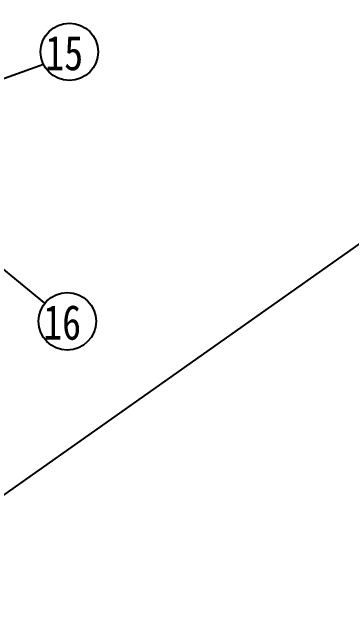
# Model space of a CAD drawing. Header units: millimetres. Extents: x 14764 to 276930, y -11609 to 135619.
# Drawn here: x 259386 to 259859, y 131650 to 132484 of the extents above; entities that cross this region are included whole.
import ezdxf

# ---------------------------------------------------------------- set-up
doc = ezdxf.new("R2010")
doc.units = ezdxf.units.MM
doc.header["$LTSCALE"] = 23.1
doc.layers.get('0').update_dxf_attribs({"linetype": 'CONTINUOUS'})
doc.styles.get("Standard").update_dxf_attribs({"font": 'txt', "width": 0.8})

msp = doc.modelspace()

# ---------------------------------------------------------------- linework, layer by layer
at = {"color": 1}
for p, q in [((256356.4706, 129675.6479), (261130.6565, 133051.6794)), ((259148.8551, 132311.0804), (259429.9125, 132410.591)), ((259432.0535, 132077.5448), (259315.3464, 132172.6652))]:
    msp.add_line(p, q, dxfattribs=at)
for centre in [(259466.0062, 132427.9255), (259463.0909, 132052.2482)]:
    msp.add_circle(centre, 40.0405, dxfattribs=at)

# ---------------------------------------------------------------- texts
at = {"color": 3, "linetype": 'Continuous', "char_height": 48.384, "width": 38.7072, "attachment_point": 3, "line_spacing_factor": 0.9}
for s, insert in [('15', (259485.1906, 132450.6642)), ('16', (259482.2753, 132074.9869))]:
    msp.add_mtext(s, dxfattribs=dict(at, insert=insert))

doc.saveas('drawing.dxf')
